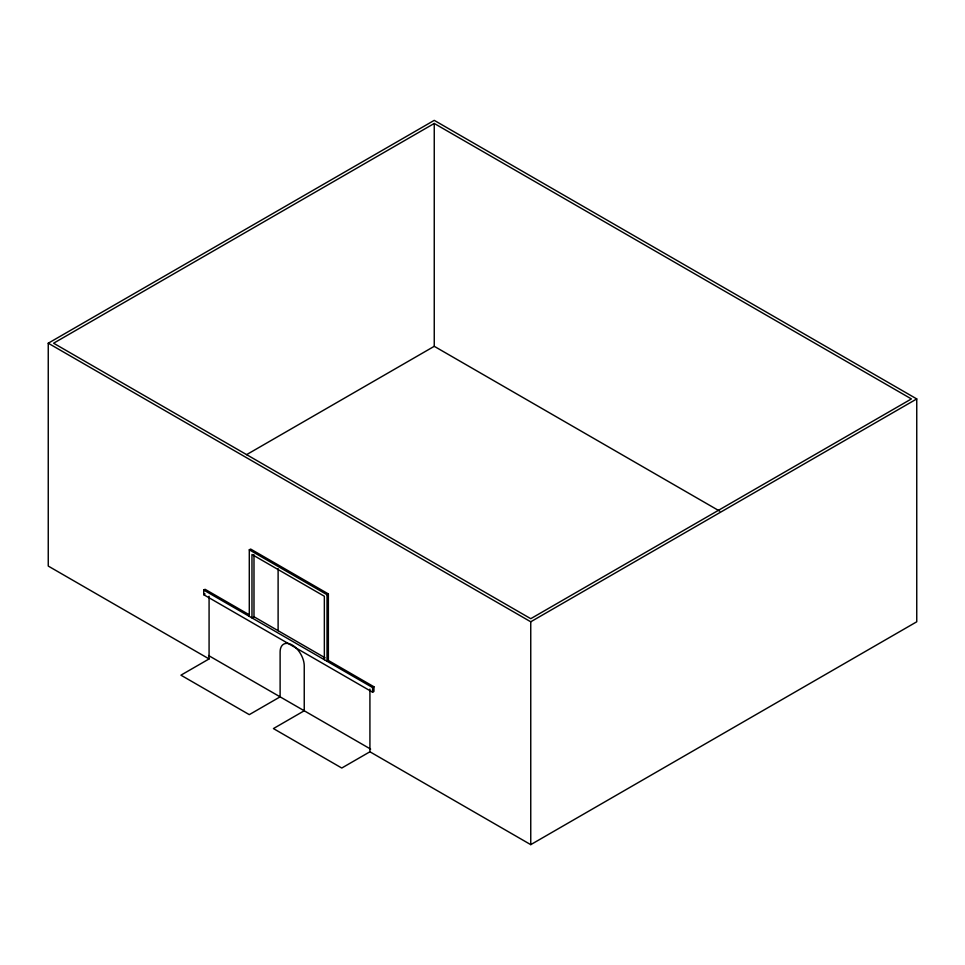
<?xml version="1.0" encoding="UTF-8"?>
<svg xmlns="http://www.w3.org/2000/svg" width="965" height="965" viewBox="0 0 965 965"><rect width="100%" height="100%" fill="white"/><g stroke="black" fill="none" stroke-linecap="round" stroke-linejoin="round"><path stroke-width="1.45" d="M209.079 658.926L48.25 566.069L48.25 343.214L434.25 120.36L916.75 398.931L916.75 621.786L530.75 844.64L369.921 751.783L341.767 768.031L273.421 728.575L304.24 710.771L304.24 665.886A17.056 9.855 60 0 0 292.178 644.994A17.056 9.855 60 0 0 280.115 651.966L280.115 696.851L249.296 714.643L180.938 675.174L209.079 658.926L209.079 596.249M434.25 123.46L53.606 343.214L530.75 618.686L911.394 398.931L434.25 123.46L434.25 346.314L719.745 511.148M246.533 454.684L434.25 346.314M249.296 616.37L249.296 549.821L250.635 549.049L328.365 593.921L328.365 660.47L373.938 686.778L373.938 691.423L372.599 692.207L203.724 594.705L203.724 590.061L205.062 589.289L249.332 614.838M203.724 594.705L205.062 593.933M325.048 657.792L253.988 616.756L251.974 617.914L251.974 554.465L324.349 596.249L324.349 659.698M249.296 549.821L327.026 594.705L328.365 593.921M328.365 660.47L327.026 661.254L327.026 594.705M203.724 590.061L372.599 687.562L373.938 686.778M48.25 343.214L530.75 621.786L916.75 398.931M208.524 655.512L370.632 749.105M530.75 621.786L530.75 844.64M372.599 687.562L372.599 692.207M369.921 689.106L369.921 751.783M278.113 568.711L278.113 630.688M253.988 554.779L253.988 616.756"/></g></svg>
